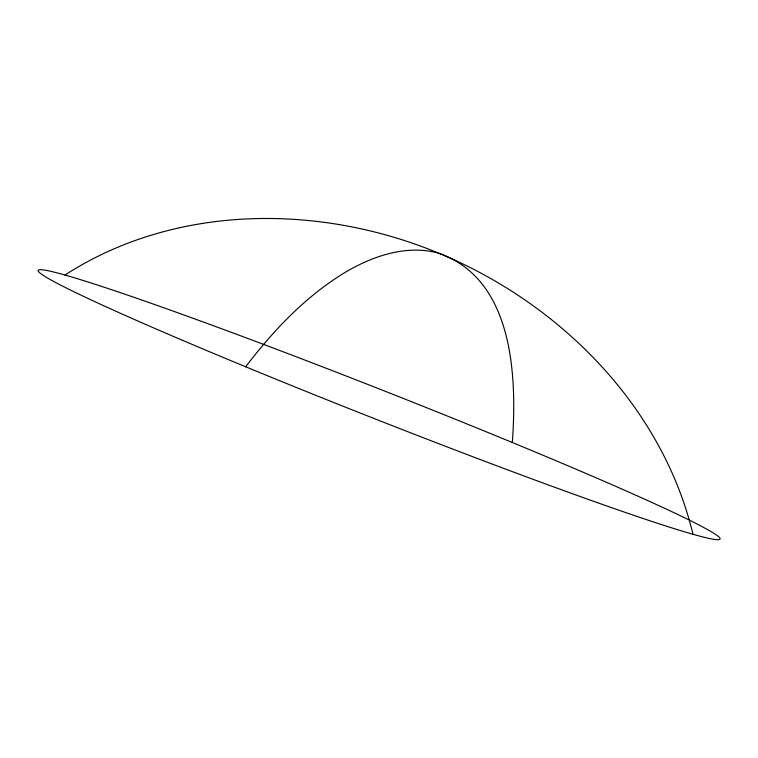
<?xml version="1.0" encoding="UTF-8"?>
<svg xmlns="http://www.w3.org/2000/svg" width="758" height="758" viewBox="0 0 758 758"><rect width="100%" height="100%" fill="white"/><g stroke="black" fill="none" stroke-linecap="round" stroke-linejoin="round"><path stroke-width="1.14" d="M512.323 442.511C517.089 376.29 513.602 279.285 438.664 253.172C319.848 203.75 175.221 203.798 64.998 275.012M245.677 366.777C273.647 330.09 306.118 295.838 345.923 271.904C373.448 255.787 406.809 244.436 438.664 253.172C559.129 302.717 662.009 405.558 693.001 534.286M182.517 340.314A366.597 14.715 21.5 0 0 718.745 539.649A366.597 14.715 21.5 0 0 235.738 333.975A366.597 14.715 21.5 0 0 182.517 340.314"/></g></svg>
